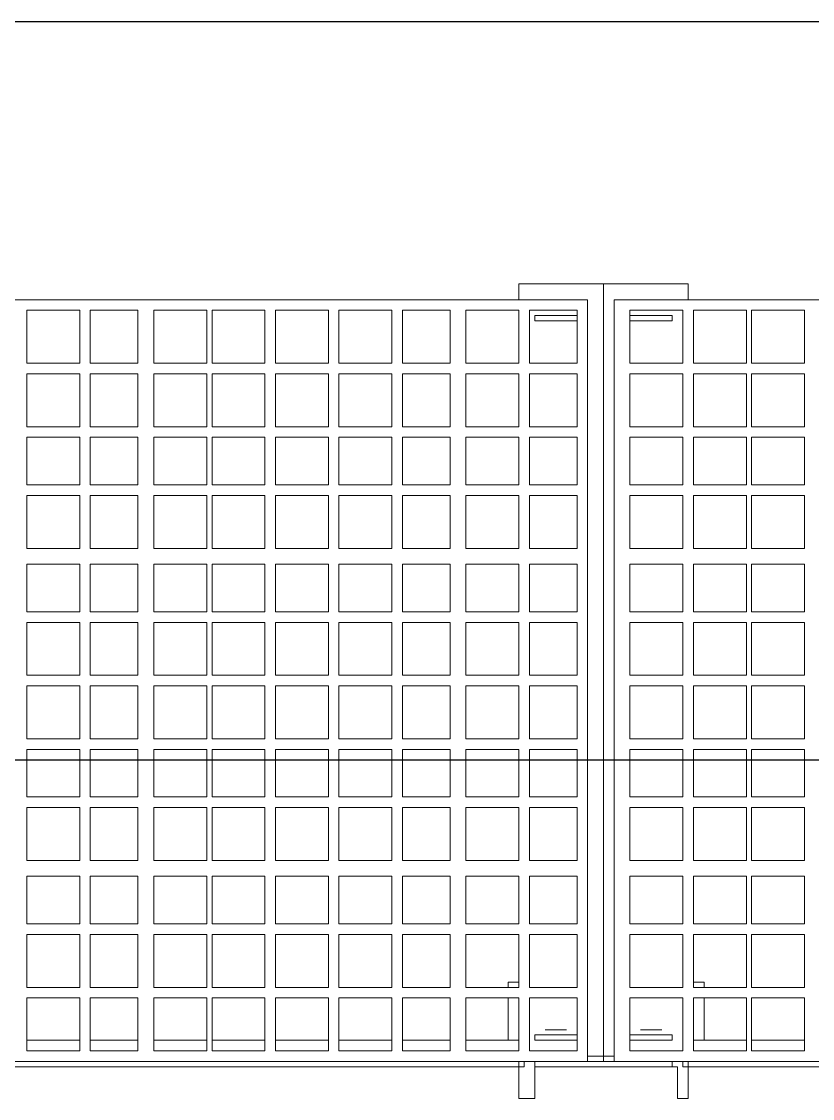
# Model space of a CAD drawing. Header units: metres. Extents: x -13194 to 152406, y -4219 to 19791.
# Drawn here: x 3963.7 to 4011.9, y 681.9 to 747.5 of the extents above; entities that cross this region are included whole.
import ezdxf

# ---------------------------------------------------------------- set-up
doc = ezdxf.new("R2010")
doc.units = ezdxf.units.M
doc.header["$LTSCALE"] = 100
doc.header["$MEASUREMENT"] = 0
doc.layers.get('0').update_dxf_attribs({"color": 9, "lineweight": 9})
doc.layers.add('32-ekipman', color=9, linetype='Continuous', lineweight=9)
doc.layers.add('E-KABLO', color=7, linetype='Continuous', lineweight=30)

# ---------------------------------------------------------------- blocks, each defined once
blk = doc.blocks.new('h')
for points in [[(181818.944, -16359.834), (181819.589, -16359.834)], [(181818.944, -16362.089), (181818.944, -16359.834)], [(181819.589, -16361.767), (181819.589, -16359.834)], [(181828.287, -16359.834), (181829.254, -16359.834)], [(181828.287, -16361.767), (181828.287, -16359.834)], [(181829.254, -16362.089), (181829.254, -16359.834)], [(181823.455, -16362.089), (181761.599, -16362.089)], [(181818.944, -16361.767), (181765.465, -16361.767)], [(181818.944, -16361.767), (181819.266, -16361.767), (181819.266, -16362.089)], [(181828.287, -16361.767), (181819.589, -16361.767)], [(181819.589, -16361.767), (181819.589, -16361.767), (181819.911, -16361.767), (181819.911, -16362.089)], [(181824.099, -16362.089), (181819.911, -16362.089)], [(181823.455, -16408.481), (181823.455, -16362.089)], [(181824.099, -16362.089), (181827.965, -16362.089)], [(181824.099, -16409.447), (181824.099, -16362.089)], [(181824.099, -16409.447), (181824.099, -16362.089)], [(181886.599, -16362.089), (181825.065, -16362.089)], [(181825.065, -16362.089), (181825.065, -16408.481)], [(181828.287, -16361.767), (181828.287, -16361.767), (181828.287, -16361.767), (181828.287, -16362.089), (181827.965, -16362.089)], [(181829.254, -16361.767), (181828.931, -16361.767), (181828.931, -16362.089)], [(181882.411, -16361.767), (181829.254, -16361.767)], [(181815.078, -16362.733), (181811.857, -16362.733)], [(181811.857, -16362.733), (181811.857, -16365.955)], [(181815.078, -16365.955), (181815.078, -16362.733)], [(181818.622, -16362.733), (181815.4, -16362.733)], [(181815.4, -16362.733), (181815.4, -16365.955)], [(181818.622, -16365.955), (181818.622, -16362.733)], [(181822.488, -16362.733), (181819.266, -16362.733)], [(181819.266, -16362.733), (181819.266, -16365.955)], [(181822.488, -16365.955), (181822.488, -16362.733)], [(181825.065, -16362.411), (181823.455, -16362.411)], [(181828.609, -16362.733), (181825.71, -16362.733)], [(181825.71, -16362.733), (181825.71, -16365.955)], [(181828.609, -16365.955), (181828.609, -16362.733)], [(181832.475, -16362.733), (181829.254, -16362.733)], [(181829.254, -16362.733), (181829.254, -16365.955)], [(181832.475, -16365.955), (181832.475, -16362.733)], [(181836.341, -16362.733), (181833.442, -16362.733)], [(181833.442, -16362.733), (181833.442, -16365.955)], [(181836.341, -16365.955), (181836.341, -16362.733)], [(181840.207, -16362.733), (181836.986, -16362.733)], [(181836.986, -16362.733), (181836.986, -16365.955)], [(181840.207, -16365.955), (181840.207, -16362.733)], [(181844.073, -16362.733), (181840.852, -16362.733)], [(181840.852, -16362.733), (181840.852, -16365.955)], [(181844.073, -16365.955), (181844.073, -16362.733)], [(181847.939, -16362.733), (181844.718, -16362.733)], [(181844.718, -16362.733), (181844.718, -16365.955)], [(181847.939, -16365.955), (181847.939, -16362.733)], [(181851.483, -16362.733), (181848.261, -16362.733)], [(181848.261, -16362.733), (181848.261, -16365.955)], [(181851.483, -16365.955), (181851.483, -16362.733)], [(181855.349, -16362.733), (181852.45, -16362.733)], [(181852.45, -16362.733), (181852.45, -16365.955)], [(181855.349, -16365.955), (181855.349, -16362.733)], [(181859.215, -16362.733), (181855.993, -16362.733)], [(181855.993, -16362.733), (181855.993, -16365.955)], [(181859.215, -16365.955), (181859.215, -16362.733)], [(181815.078, -16363.378), (181811.857, -16363.378)], [(181818.622, -16363.378), (181815.4, -16363.378)], [(181817.978, -16365.955), (181817.978, -16363.378)], [(181822.488, -16363.378), (181819.911, -16363.378)], [(181819.911, -16363.7), (181819.911, -16363.378)], [(181821.844, -16363.378), (181820.555, -16363.378)], [(181822.488, -16363.7), (181822.488, -16363.378)], [(181825.71, -16363.378), (181828.287, -16363.378)], [(181825.71, -16363.378), (181825.71, -16363.7)], [(181826.354, -16363.378), (181827.643, -16363.378)], [(181828.287, -16363.378), (181828.287, -16363.7)], [(181832.475, -16363.378), (181829.254, -16363.378)], [(181829.898, -16363.378), (181829.898, -16365.955)], [(181836.341, -16363.378), (181833.442, -16363.378)], [(181840.207, -16363.378), (181836.986, -16363.378)], [(181844.073, -16363.378), (181840.852, -16363.378)], [(181847.939, -16363.378), (181844.718, -16363.378)], [(181851.483, -16363.378), (181848.261, -16363.378)], [(181855.349, -16363.378), (181852.45, -16363.378)], [(181859.215, -16363.378), (181855.993, -16363.378)], [(181822.488, -16363.7), (181819.911, -16363.7)], [(181820.555, -16364.022), (181821.844, -16364.022)], [(181828.287, -16363.7), (181825.71, -16363.7)], [(181827.643, -16364.022), (181826.354, -16364.022)], [(181811.857, -16365.955), (181815.078, -16365.955)], [(181815.4, -16365.955), (181818.622, -16365.955)], [(181819.266, -16365.955), (181822.488, -16365.955)], [(181825.71, -16365.955), (181828.609, -16365.955)], [(181829.254, -16365.955), (181832.475, -16365.955)], [(181833.442, -16365.955), (181836.341, -16365.955)], [(181836.986, -16365.955), (181840.207, -16365.955)], [(181840.852, -16365.955), (181844.073, -16365.955)], [(181844.718, -16365.955), (181847.939, -16365.955)], [(181848.261, -16365.955), (181851.483, -16365.955)], [(181852.45, -16365.955), (181855.349, -16365.955)], [(181855.993, -16365.955), (181859.215, -16365.955)], [(181815.078, -16366.599), (181811.857, -16366.599)], [(181811.857, -16366.599), (181811.857, -16369.821)], [(181815.078, -16369.821), (181815.078, -16366.599)], [(181818.622, -16366.599), (181815.4, -16366.599)], [(181815.4, -16366.599), (181815.4, -16369.821)], [(181817.978, -16366.921), (181817.978, -16366.599)], [(181818.622, -16369.821), (181818.622, -16366.599)], [(181822.488, -16366.599), (181819.266, -16366.599)], [(181819.266, -16366.599), (181819.266, -16369.821)], [(181822.488, -16369.821), (181822.488, -16366.599)], [(181828.609, -16366.599), (181825.71, -16366.599)], [(181825.71, -16366.599), (181825.71, -16369.821)], [(181828.609, -16369.821), (181828.609, -16366.599)], [(181832.475, -16366.599), (181829.254, -16366.599)], [(181829.254, -16366.599), (181829.254, -16369.821)], [(181829.898, -16366.599), (181829.898, -16366.921)], [(181832.475, -16369.821), (181832.475, -16366.599)], [(181836.341, -16366.599), (181833.442, -16366.599)], [(181833.442, -16366.599), (181833.442, -16369.821)], [(181836.341, -16369.821), (181836.341, -16366.599)], [(181840.207, -16366.599), (181836.986, -16366.599)], [(181836.986, -16366.599), (181836.986, -16369.821)], [(181840.207, -16369.821), (181840.207, -16366.599)], [(181844.073, -16366.599), (181840.852, -16366.599)], [(181840.852, -16366.599), (181840.852, -16369.821)], [(181844.073, -16369.821), (181844.073, -16366.599)], [(181847.939, -16366.599), (181844.718, -16366.599)], [(181844.718, -16366.599), (181844.718, -16369.821)], [(181847.939, -16369.821), (181847.939, -16366.599)], [(181851.483, -16366.599), (181848.261, -16366.599)], [(181848.261, -16366.599), (181848.261, -16369.821)], [(181851.483, -16369.821), (181851.483, -16366.599)], [(181855.349, -16366.599), (181852.45, -16366.599)], [(181852.45, -16366.599), (181852.45, -16369.821)], [(181855.349, -16369.821), (181855.349, -16366.599)], [(181859.215, -16366.599), (181855.993, -16366.599)], [(181855.993, -16366.599), (181855.993, -16369.821)], [(181859.215, -16369.821), (181859.215, -16366.599)], [(181818.622, -16366.921), (181817.978, -16366.921)], [(181829.898, -16366.921), (181829.254, -16366.921)], [(181811.857, -16369.821), (181815.078, -16369.821)], [(181815.4, -16369.821), (181818.622, -16369.821)], [(181819.266, -16369.821), (181822.488, -16369.821)], [(181825.71, -16369.821), (181828.609, -16369.821)], [(181829.254, -16369.821), (181832.475, -16369.821)], [(181833.442, -16369.821), (181836.341, -16369.821)], [(181836.986, -16369.821), (181840.207, -16369.821)], [(181840.852, -16369.821), (181844.073, -16369.821)], [(181844.718, -16369.821), (181847.939, -16369.821)], [(181848.261, -16369.821), (181851.483, -16369.821)], [(181852.45, -16369.821), (181855.349, -16369.821)], [(181855.993, -16369.821), (181859.215, -16369.821)], [(181815.078, -16370.465), (181811.857, -16370.465)], [(181811.857, -16370.465), (181811.857, -16373.365)], [(181815.078, -16373.365), (181815.078, -16370.465)], [(181818.622, -16370.465), (181815.4, -16370.465)], [(181815.4, -16370.465), (181815.4, -16373.365)], [(181818.622, -16373.365), (181818.622, -16370.465)], [(181822.488, -16370.465), (181819.266, -16370.465)], [(181819.266, -16370.465), (181819.266, -16373.365)], [(181822.488, -16373.365), (181822.488, -16370.465)], [(181828.609, -16370.465), (181825.71, -16370.465)], [(181825.71, -16370.465), (181825.71, -16373.365)], [(181828.609, -16373.365), (181828.609, -16370.465)], [(181832.475, -16370.465), (181829.254, -16370.465)], [(181829.254, -16370.465), (181829.254, -16373.365)], [(181832.475, -16373.365), (181832.475, -16370.465)], [(181836.341, -16370.465), (181833.442, -16370.465)], [(181833.442, -16370.465), (181833.442, -16373.365)], [(181836.341, -16373.365), (181836.341, -16370.465)], [(181840.207, -16370.465), (181836.986, -16370.465)], [(181836.986, -16370.465), (181836.986, -16373.365)], [(181840.207, -16373.365), (181840.207, -16370.465)], [(181844.073, -16370.465), (181840.852, -16370.465)], [(181840.852, -16370.465), (181840.852, -16373.365)], [(181844.073, -16373.365), (181844.073, -16370.465)], [(181847.939, -16370.465), (181844.718, -16370.465)], [(181844.718, -16370.465), (181844.718, -16373.365)], [(181847.939, -16373.365), (181847.939, -16370.465)], [(181851.483, -16370.465), (181848.261, -16370.465)], [(181848.261, -16370.465), (181848.261, -16373.365)], [(181851.483, -16373.365), (181851.483, -16370.465)], [(181855.349, -16370.465), (181852.45, -16370.465)], [(181852.45, -16370.465), (181852.45, -16373.365)], [(181855.349, -16373.365), (181855.349, -16370.465)], [(181859.215, -16370.465), (181855.993, -16370.465)], [(181855.993, -16370.465), (181855.993, -16373.365)], [(181859.215, -16373.365), (181859.215, -16370.465)], [(181811.857, -16373.365), (181815.078, -16373.365)], [(181815.4, -16373.365), (181818.622, -16373.365)], [(181819.266, -16373.365), (181822.488, -16373.365)], [(181825.71, -16373.365), (181828.609, -16373.365)], [(181829.254, -16373.365), (181832.475, -16373.365)], [(181833.442, -16373.365), (181836.341, -16373.365)], [(181836.986, -16373.365), (181840.207, -16373.365)], [(181840.852, -16373.365), (181844.073, -16373.365)], [(181844.718, -16373.365), (181847.939, -16373.365)], [(181848.261, -16373.365), (181851.483, -16373.365)], [(181852.45, -16373.365), (181855.349, -16373.365)], [(181855.993, -16373.365), (181859.215, -16373.365)], [(181815.078, -16374.331), (181811.857, -16374.331)], [(181811.857, -16374.331), (181811.857, -16377.553)], [(181815.078, -16377.553), (181815.078, -16374.331)], [(181818.622, -16374.331), (181815.4, -16374.331)], [(181815.4, -16374.331), (181815.4, -16377.553)], [(181818.622, -16377.553), (181818.622, -16374.331)], [(181822.488, -16374.331), (181819.266, -16374.331)], [(181819.266, -16374.331), (181819.266, -16377.553)], [(181822.488, -16377.553), (181822.488, -16374.331)], [(181828.609, -16374.331), (181825.71, -16374.331)], [(181825.71, -16374.331), (181825.71, -16377.553)], [(181828.609, -16377.553), (181828.609, -16374.331)], [(181832.475, -16374.331), (181829.254, -16374.331)], [(181829.254, -16374.331), (181829.254, -16377.553)], [(181832.475, -16377.553), (181832.475, -16374.331)], [(181836.341, -16374.331), (181833.442, -16374.331)], [(181833.442, -16374.331), (181833.442, -16377.553)], [(181836.341, -16377.553), (181836.341, -16374.331)], [(181840.207, -16374.331), (181836.986, -16374.331)], [(181836.986, -16374.331), (181836.986, -16377.553)], [(181840.207, -16377.553), (181840.207, -16374.331)], [(181844.073, -16374.331), (181840.852, -16374.331)], [(181840.852, -16374.331), (181840.852, -16377.553)], [(181844.073, -16377.553), (181844.073, -16374.331)], [(181847.939, -16374.331), (181844.718, -16374.331)], [(181844.718, -16374.331), (181844.718, -16377.553)], [(181847.939, -16377.553), (181847.939, -16374.331)], [(181851.483, -16374.331), (181848.261, -16374.331)], [(181848.261, -16374.331), (181848.261, -16377.553)], [(181851.483, -16377.553), (181851.483, -16374.331)], [(181855.349, -16374.331), (181852.45, -16374.331)], [(181852.45, -16374.331), (181852.45, -16377.553)], [(181855.349, -16377.553), (181855.349, -16374.331)], [(181859.215, -16374.331), (181855.993, -16374.331)], [(181855.993, -16374.331), (181855.993, -16377.553)], [(181859.215, -16377.553), (181859.215, -16374.331)], [(181811.857, -16377.553), (181815.078, -16377.553)], [(181815.4, -16377.553), (181818.622, -16377.553)], [(181819.266, -16377.553), (181822.488, -16377.553)], [(181825.71, -16377.553), (181828.609, -16377.553)], [(181829.254, -16377.553), (181832.475, -16377.553)], [(181833.442, -16377.553), (181836.341, -16377.553)], [(181836.986, -16377.553), (181840.207, -16377.553)], [(181840.852, -16377.553), (181844.073, -16377.553)], [(181844.718, -16377.553), (181847.939, -16377.553)], [(181848.261, -16377.553), (181851.483, -16377.553)], [(181852.45, -16377.553), (181855.349, -16377.553)], [(181855.993, -16377.553), (181859.215, -16377.553)], [(181815.078, -16378.197), (181811.857, -16378.197)], [(181811.857, -16378.197), (181811.857, -16381.097)], [(181815.078, -16381.097), (181815.078, -16378.197)], [(181818.622, -16378.197), (181815.4, -16378.197)], [(181815.4, -16378.197), (181815.4, -16381.097)], [(181818.622, -16381.097), (181818.622, -16378.197)], [(181822.488, -16378.197), (181819.266, -16378.197)], [(181819.266, -16378.197), (181819.266, -16381.097)], [(181822.488, -16381.097), (181822.488, -16378.197)], [(181828.609, -16378.197), (181825.71, -16378.197)], [(181825.71, -16378.197), (181825.71, -16381.097)], [(181828.609, -16381.097), (181828.609, -16378.197)], [(181832.475, -16378.197), (181829.254, -16378.197)], [(181829.254, -16378.197), (181829.254, -16381.097)], [(181832.475, -16381.097), (181832.475, -16378.197)], [(181836.341, -16378.197), (181833.442, -16378.197)], [(181833.442, -16378.197), (181833.442, -16381.097)], [(181836.341, -16381.097), (181836.341, -16378.197)], [(181840.207, -16378.197), (181836.986, -16378.197)], [(181836.986, -16378.197), (181836.986, -16381.097)], [(181840.207, -16381.097), (181840.207, -16378.197)], [(181844.073, -16378.197), (181840.852, -16378.197)], [(181840.852, -16378.197), (181840.852, -16381.097)], [(181844.073, -16381.097), (181844.073, -16378.197)], [(181847.939, -16378.197), (181844.718, -16378.197)], [(181844.718, -16378.197), (181844.718, -16381.097)], [(181847.939, -16381.097), (181847.939, -16378.197)], [(181851.483, -16378.197), (181848.261, -16378.197)], [(181848.261, -16378.197), (181848.261, -16381.097)], [(181851.483, -16381.097), (181851.483, -16378.197)], [(181855.349, -16378.197), (181852.45, -16378.197)], [(181852.45, -16378.197), (181852.45, -16381.097)], [(181855.349, -16381.097), (181855.349, -16378.197)], [(181859.215, -16378.197), (181855.993, -16378.197)], [(181855.993, -16378.197), (181855.993, -16381.097)], [(181859.215, -16381.097), (181859.215, -16378.197)], [(181811.857, -16381.097), (181815.078, -16381.097)], [(181815.4, -16381.097), (181818.622, -16381.097)], [(181819.266, -16381.097), (181822.488, -16381.097)], [(181825.71, -16381.097), (181828.609, -16381.097)], [(181829.254, -16381.097), (181832.475, -16381.097)], [(181833.442, -16381.097), (181836.341, -16381.097)], [(181836.986, -16381.097), (181840.207, -16381.097)], [(181840.852, -16381.097), (181844.073, -16381.097)], [(181844.718, -16381.097), (181847.939, -16381.097)], [(181848.261, -16381.097), (181851.483, -16381.097)], [(181852.45, -16381.097), (181855.349, -16381.097)], [(181855.993, -16381.097), (181859.215, -16381.097)], [(181815.078, -16381.741), (181811.857, -16381.741)], [(181811.857, -16381.741), (181811.857, -16384.963)], [(181815.078, -16384.963), (181815.078, -16381.741)], [(181818.622, -16381.741), (181815.4, -16381.741)], [(181815.4, -16381.741), (181815.4, -16384.963)], [(181818.622, -16384.963), (181818.622, -16381.741)], [(181822.488, -16381.741), (181819.266, -16381.741)], [(181819.266, -16381.741), (181819.266, -16384.963)], [(181822.488, -16384.963), (181822.488, -16381.741)], [(181828.609, -16381.741), (181825.71, -16381.741)], [(181825.71, -16381.741), (181825.71, -16384.963)], [(181828.609, -16384.963), (181828.609, -16381.741)], [(181832.475, -16381.741), (181829.254, -16381.741)], [(181829.254, -16381.741), (181829.254, -16384.963)], [(181832.475, -16384.963), (181832.475, -16381.741)], [(181836.341, -16381.741), (181833.442, -16381.741)], [(181833.442, -16381.741), (181833.442, -16384.963)], [(181836.341, -16384.963), (181836.341, -16381.741)], [(181840.207, -16381.741), (181836.986, -16381.741)], [(181836.986, -16381.741), (181836.986, -16384.963)], [(181840.207, -16384.963), (181840.207, -16381.741)], [(181844.073, -16381.741), (181840.852, -16381.741)], [(181840.852, -16381.741), (181840.852, -16384.963)], [(181844.073, -16384.963), (181844.073, -16381.741)], [(181847.939, -16381.741), (181844.718, -16381.741)], [(181844.718, -16381.741), (181844.718, -16384.963)], [(181847.939, -16384.963), (181847.939, -16381.741)], [(181851.483, -16381.741), (181848.261, -16381.741)], [(181848.261, -16381.741), (181848.261, -16384.963)], [(181851.483, -16384.963), (181851.483, -16381.741)], [(181855.349, -16381.741), (181852.45, -16381.741)], [(181852.45, -16381.741), (181852.45, -16384.963)], [(181855.349, -16384.963), (181855.349, -16381.741)], [(181859.215, -16381.741), (181855.993, -16381.741)], [(181855.993, -16381.741), (181855.993, -16384.963)], [(181859.215, -16384.963), (181859.215, -16381.741)], [(181811.857, -16384.963), (181815.078, -16384.963)], [(181815.4, -16384.963), (181818.622, -16384.963)], [(181819.266, -16384.963), (181822.488, -16384.963)], [(181825.71, -16384.963), (181828.609, -16384.963)], [(181829.254, -16384.963), (181832.475, -16384.963)], [(181833.442, -16384.963), (181836.341, -16384.963)], [(181836.986, -16384.963), (181840.207, -16384.963)], [(181840.852, -16384.963), (181844.073, -16384.963)], [(181844.718, -16384.963), (181847.939, -16384.963)], [(181848.261, -16384.963), (181851.483, -16384.963)], [(181852.45, -16384.963), (181855.349, -16384.963)], [(181855.993, -16384.963), (181859.215, -16384.963)], [(181815.078, -16385.607), (181811.857, -16385.607)], [(181811.857, -16385.607), (181811.857, -16388.829)], [(181815.078, -16388.829), (181815.078, -16385.607)], [(181818.622, -16385.607), (181815.4, -16385.607)], [(181815.4, -16385.607), (181815.4, -16388.829)], [(181818.622, -16388.829), (181818.622, -16385.607)], [(181822.488, -16385.607), (181819.266, -16385.607)], [(181819.266, -16385.607), (181819.266, -16388.829)], [(181822.488, -16388.829), (181822.488, -16385.607)], [(181828.609, -16385.607), (181825.71, -16385.607)], [(181825.71, -16385.607), (181825.71, -16388.829)], [(181828.609, -16388.829), (181828.609, -16385.607)], [(181832.475, -16385.607), (181829.254, -16385.607)], [(181829.254, -16385.607), (181829.254, -16388.829)], [(181832.475, -16388.829), (181832.475, -16385.607)], [(181836.341, -16385.607), (181833.442, -16385.607)], [(181833.442, -16385.607), (181833.442, -16388.829)], [(181836.341, -16388.829), (181836.341, -16385.607)], [(181840.207, -16385.607), (181836.986, -16385.607)], [(181836.986, -16385.607), (181836.986, -16388.829)], [(181840.207, -16388.829), (181840.207, -16385.607)], [(181844.073, -16385.607), (181840.852, -16385.607)], [(181840.852, -16385.607), (181840.852, -16388.829)], [(181844.073, -16388.829), (181844.073, -16385.607)], [(181847.939, -16385.607), (181844.718, -16385.607)], [(181844.718, -16385.607), (181844.718, -16388.829)], [(181847.939, -16388.829), (181847.939, -16385.607)], [(181851.483, -16385.607), (181848.261, -16385.607)], [(181848.261, -16385.607), (181848.261, -16388.829)], [(181851.483, -16388.829), (181851.483, -16385.607)], [(181855.349, -16385.607), (181852.45, -16385.607)], [(181852.45, -16385.607), (181852.45, -16388.829)], [(181855.349, -16388.829), (181855.349, -16385.607)], [(181859.215, -16385.607), (181855.993, -16385.607)], [(181855.993, -16385.607), (181855.993, -16388.829)], [(181859.215, -16388.829), (181859.215, -16385.607)], [(181811.857, -16388.829), (181815.078, -16388.829)], [(181815.4, -16388.829), (181818.622, -16388.829)], [(181819.266, -16388.829), (181822.488, -16388.829)], [(181825.71, -16388.829), (181828.609, -16388.829)], [(181829.254, -16388.829), (181832.475, -16388.829)], [(181833.442, -16388.829), (181836.341, -16388.829)], [(181836.986, -16388.829), (181840.207, -16388.829)], [(181840.852, -16388.829), (181844.073, -16388.829)], [(181844.718, -16388.829), (181847.939, -16388.829)], [(181848.261, -16388.829), (181851.483, -16388.829)], [(181852.45, -16388.829), (181855.349, -16388.829)], [(181855.993, -16388.829), (181859.215, -16388.829)], [(181815.078, -16389.473), (181811.857, -16389.473)], [(181811.857, -16389.473), (181811.857, -16392.373)], [(181815.078, -16392.373), (181815.078, -16389.473)], [(181818.622, -16389.473), (181815.4, -16389.473)], [(181815.4, -16389.473), (181815.4, -16392.373)], [(181818.622, -16392.373), (181818.622, -16389.473)], [(181822.488, -16389.473), (181819.266, -16389.473)], [(181819.266, -16389.473), (181819.266, -16392.373)], [(181822.488, -16392.373), (181822.488, -16389.473)], [(181828.609, -16389.473), (181825.71, -16389.473)], [(181825.71, -16389.473), (181825.71, -16392.373)], [(181828.609, -16392.373), (181828.609, -16389.473)], [(181832.475, -16389.473), (181829.254, -16389.473)], [(181829.254, -16389.473), (181829.254, -16392.373)], [(181832.475, -16392.373), (181832.475, -16389.473)], [(181836.341, -16389.473), (181833.442, -16389.473)], [(181833.442, -16389.473), (181833.442, -16392.373)], [(181836.341, -16392.373), (181836.341, -16389.473)], [(181840.207, -16389.473), (181836.986, -16389.473)], [(181836.986, -16389.473), (181836.986, -16392.373)], [(181840.207, -16392.373), (181840.207, -16389.473)], [(181844.073, -16389.473), (181840.852, -16389.473)], [(181840.852, -16389.473), (181840.852, -16392.373)], [(181844.073, -16392.373), (181844.073, -16389.473)], [(181847.939, -16389.473), (181844.718, -16389.473)], [(181844.718, -16389.473), (181844.718, -16392.373)], [(181847.939, -16392.373), (181847.939, -16389.473)], [(181851.483, -16389.473), (181848.261, -16389.473)], [(181848.261, -16389.473), (181848.261, -16392.373)], [(181851.483, -16392.373), (181851.483, -16389.473)], [(181855.349, -16389.473), (181852.45, -16389.473)], [(181852.45, -16389.473), (181852.45, -16392.373)], [(181855.349, -16392.373), (181855.349, -16389.473)], [(181859.215, -16389.473), (181855.993, -16389.473)], [(181855.993, -16389.473), (181855.993, -16392.373)], [(181859.215, -16392.373), (181859.215, -16389.473)], [(181811.857, -16392.373), (181815.078, -16392.373)], [(181815.4, -16392.373), (181818.622, -16392.373)], [(181819.266, -16392.373), (181822.488, -16392.373)], [(181825.71, -16392.373), (181828.609, -16392.373)], [(181829.254, -16392.373), (181832.475, -16392.373)], [(181833.442, -16392.373), (181836.341, -16392.373)], [(181836.986, -16392.373), (181840.207, -16392.373)], [(181840.852, -16392.373), (181844.073, -16392.373)], [(181844.718, -16392.373), (181847.939, -16392.373)], [(181848.261, -16392.373), (181851.483, -16392.373)], [(181852.45, -16392.373), (181855.349, -16392.373)], [(181855.993, -16392.373), (181859.215, -16392.373)], [(181815.078, -16393.339), (181811.857, -16393.339)], [(181811.857, -16393.339), (181811.857, -16396.561)], [(181815.078, -16396.561), (181815.078, -16393.339)], [(181818.622, -16393.339), (181815.4, -16393.339)], [(181815.4, -16393.339), (181815.4, -16396.561)], [(181818.622, -16396.561), (181818.622, -16393.339)], [(181822.488, -16393.339), (181819.266, -16393.339)], [(181819.266, -16393.339), (181819.266, -16396.561)], [(181822.488, -16396.561), (181822.488, -16393.339)], [(181828.609, -16393.339), (181825.71, -16393.339)], [(181825.71, -16393.339), (181825.71, -16396.561)], [(181828.609, -16396.561), (181828.609, -16393.339)], [(181832.475, -16393.339), (181829.254, -16393.339)], [(181829.254, -16393.339), (181829.254, -16396.561)], [(181832.475, -16396.561), (181832.475, -16393.339)], [(181836.341, -16393.339), (181833.442, -16393.339)], [(181833.442, -16393.339), (181833.442, -16396.561)], [(181836.341, -16396.561), (181836.341, -16393.339)], [(181840.207, -16393.339), (181836.986, -16393.339)], [(181836.986, -16393.339), (181836.986, -16396.561)], [(181840.207, -16396.561), (181840.207, -16393.339)], [(181844.073, -16393.339), (181840.852, -16393.339)], [(181840.852, -16393.339), (181840.852, -16396.561)], [(181844.073, -16396.561), (181844.073, -16393.339)], [(181847.939, -16393.339), (181844.718, -16393.339)], [(181844.718, -16393.339), (181844.718, -16396.561)], [(181847.939, -16396.561), (181847.939, -16393.339)], [(181851.483, -16393.339), (181848.261, -16393.339)], [(181848.261, -16393.339), (181848.261, -16396.561)], [(181851.483, -16396.561), (181851.483, -16393.339)], [(181855.349, -16393.339), (181852.45, -16393.339)], [(181852.45, -16393.339), (181852.45, -16396.561)], [(181855.349, -16396.561), (181855.349, -16393.339)], [(181859.215, -16393.339), (181855.993, -16393.339)], [(181855.993, -16393.339), (181855.993, -16396.561)], [(181859.215, -16396.561), (181859.215, -16393.339)], [(181811.857, -16396.561), (181815.078, -16396.561)], [(181815.4, -16396.561), (181818.622, -16396.561)], [(181819.266, -16396.561), (181822.488, -16396.561)], [(181825.71, -16396.561), (181828.609, -16396.561)], [(181829.254, -16396.561), (181832.475, -16396.561)], [(181833.442, -16396.561), (181836.341, -16396.561)], [(181836.986, -16396.561), (181840.207, -16396.561)], [(181840.852, -16396.561), (181844.073, -16396.561)], [(181844.718, -16396.561), (181847.939, -16396.561)], [(181848.261, -16396.561), (181851.483, -16396.561)], [(181852.45, -16396.561), (181855.349, -16396.561)], [(181855.993, -16396.561), (181859.215, -16396.561)], [(181815.078, -16397.205), (181811.857, -16397.205)], [(181811.857, -16397.205), (181811.857, -16400.105)], [(181815.078, -16400.105), (181815.078, -16397.205)], [(181818.622, -16397.205), (181815.4, -16397.205)], [(181815.4, -16397.205), (181815.4, -16400.105)], [(181818.622, -16400.105), (181818.622, -16397.205)], [(181822.488, -16397.205), (181819.266, -16397.205)], [(181819.266, -16397.205), (181819.266, -16400.105)], [(181822.488, -16400.105), (181822.488, -16397.205)], [(181828.609, -16397.205), (181825.71, -16397.205)], [(181825.71, -16397.205), (181825.71, -16400.105)], [(181828.609, -16400.105), (181828.609, -16397.205)], [(181832.475, -16397.205), (181829.254, -16397.205)], [(181829.254, -16397.205), (181829.254, -16400.105)], [(181832.475, -16400.105), (181832.475, -16397.205)], [(181836.341, -16397.205), (181833.442, -16397.205)], [(181833.442, -16397.205), (181833.442, -16400.105)], [(181836.341, -16400.105), (181836.341, -16397.205)], [(181840.207, -16397.205), (181836.986, -16397.205)], [(181836.986, -16397.205), (181836.986, -16400.105)], [(181840.207, -16400.105), (181840.207, -16397.205)], [(181844.073, -16397.205), (181840.852, -16397.205)], [(181840.852, -16397.205), (181840.852, -16400.105)], [(181844.073, -16400.105), (181844.073, -16397.205)], [(181847.939, -16397.205), (181844.718, -16397.205)], [(181844.718, -16397.205), (181844.718, -16400.105)], [(181847.939, -16400.105), (181847.939, -16397.205)], [(181851.483, -16397.205), (181848.261, -16397.205)], [(181848.261, -16397.205), (181848.261, -16400.105)], [(181851.483, -16400.105), (181851.483, -16397.205)], [(181855.349, -16397.205), (181852.45, -16397.205)], [(181852.45, -16397.205), (181852.45, -16400.105)], [(181855.349, -16400.105), (181855.349, -16397.205)], [(181859.215, -16397.205), (181855.993, -16397.205)], [(181855.993, -16397.205), (181855.993, -16400.105)], [(181859.215, -16400.105), (181859.215, -16397.205)], [(181811.857, -16400.105), (181815.078, -16400.105)], [(181815.4, -16400.105), (181818.622, -16400.105)], [(181819.266, -16400.105), (181822.488, -16400.105)], [(181825.71, -16400.105), (181828.609, -16400.105)], [(181829.254, -16400.105), (181832.475, -16400.105)], [(181833.442, -16400.105), (181836.341, -16400.105)], [(181836.986, -16400.105), (181840.207, -16400.105)], [(181840.852, -16400.105), (181844.073, -16400.105)], [(181844.718, -16400.105), (181847.939, -16400.105)], [(181848.261, -16400.105), (181851.483, -16400.105)], [(181852.45, -16400.105), (181855.349, -16400.105)], [(181855.993, -16400.105), (181859.215, -16400.105)], [(181815.078, -16400.749), (181811.857, -16400.749)], [(181811.857, -16400.749), (181811.857, -16403.971)], [(181815.078, -16403.971), (181815.078, -16400.749)], [(181818.622, -16400.749), (181815.4, -16400.749)], [(181815.4, -16400.749), (181815.4, -16403.971)], [(181818.622, -16403.971), (181818.622, -16400.749)], [(181822.488, -16400.749), (181819.266, -16400.749)], [(181819.266, -16400.749), (181819.266, -16403.971)], [(181822.488, -16403.971), (181822.488, -16400.749)], [(181828.609, -16400.749), (181825.71, -16400.749)], [(181825.71, -16400.749), (181825.71, -16403.971)], [(181828.609, -16403.971), (181828.609, -16400.749)], [(181832.475, -16400.749), (181829.254, -16400.749)], [(181829.254, -16400.749), (181829.254, -16403.971)], [(181832.475, -16403.971), (181832.475, -16400.749)], [(181836.341, -16400.749), (181833.442, -16400.749)], [(181833.442, -16400.749), (181833.442, -16403.971)], [(181836.341, -16403.971), (181836.341, -16400.749)], [(181840.207, -16400.749), (181836.986, -16400.749)], [(181836.986, -16400.749), (181836.986, -16403.971)], [(181840.207, -16403.971), (181840.207, -16400.749)], [(181844.073, -16400.749), (181840.852, -16400.749)], [(181840.852, -16400.749), (181840.852, -16403.971)], [(181844.073, -16403.971), (181844.073, -16400.749)], [(181847.939, -16400.749), (181844.718, -16400.749)], [(181844.718, -16400.749), (181844.718, -16403.971)], [(181847.939, -16403.971), (181847.939, -16400.749)], [(181851.483, -16400.749), (181848.261, -16400.749)], [(181848.261, -16400.749), (181848.261, -16403.971)], [(181851.483, -16403.971), (181851.483, -16400.749)], [(181855.349, -16400.749), (181852.45, -16400.749)], [(181852.45, -16400.749), (181852.45, -16403.971)], [(181855.349, -16403.971), (181855.349, -16400.749)], [(181859.215, -16400.749), (181855.993, -16400.749)], [(181855.993, -16400.749), (181855.993, -16403.971)], [(181859.215, -16403.971), (181859.215, -16400.749)], [(181811.857, -16403.971), (181815.078, -16403.971)], [(181815.4, -16403.971), (181818.622, -16403.971)], [(181819.266, -16403.971), (181822.488, -16403.971)], [(181825.71, -16403.971), (181828.609, -16403.971)], [(181829.254, -16403.971), (181832.475, -16403.971)], [(181833.442, -16403.971), (181836.341, -16403.971)], [(181836.986, -16403.971), (181840.207, -16403.971)], [(181840.852, -16403.971), (181844.073, -16403.971)], [(181844.718, -16403.971), (181847.939, -16403.971)], [(181848.261, -16403.971), (181851.483, -16403.971)], [(181852.45, -16403.971), (181855.349, -16403.971)], [(181855.993, -16403.971), (181859.215, -16403.971)], [(181815.078, -16404.615), (181811.857, -16404.615)], [(181811.857, -16404.615), (181811.857, -16407.837)], [(181815.078, -16407.837), (181815.078, -16404.615)], [(181818.622, -16404.615), (181815.4, -16404.615)], [(181815.4, -16404.615), (181815.4, -16407.837)], [(181818.622, -16407.837), (181818.622, -16404.615)], [(181822.488, -16404.615), (181819.266, -16404.615)], [(181819.266, -16404.615), (181819.266, -16407.837)], [(181822.488, -16407.837), (181822.488, -16404.615)], [(181828.609, -16404.615), (181825.71, -16404.615)], [(181825.71, -16404.615), (181825.71, -16407.837)], [(181828.609, -16407.837), (181828.609, -16404.615)], [(181832.475, -16404.615), (181829.254, -16404.615)], [(181829.254, -16404.615), (181829.254, -16407.837)], [(181832.475, -16407.837), (181832.475, -16404.615)], [(181836.341, -16404.615), (181833.442, -16404.615)], [(181833.442, -16404.615), (181833.442, -16407.837)], [(181836.341, -16407.837), (181836.341, -16404.615)], [(181840.207, -16404.615), (181836.986, -16404.615)], [(181836.986, -16404.615), (181836.986, -16407.837)], [(181840.207, -16407.837), (181840.207, -16404.615)], [(181844.073, -16404.615), (181840.852, -16404.615)], [(181840.852, -16404.615), (181840.852, -16407.837)], [(181844.073, -16407.837), (181844.073, -16404.615)], [(181847.939, -16404.615), (181844.718, -16404.615)], [(181844.718, -16404.615), (181844.718, -16407.837)], [(181847.939, -16407.837), (181847.939, -16404.615)], [(181851.483, -16404.615), (181848.261, -16404.615)], [(181848.261, -16404.615), (181848.261, -16407.837)], [(181851.483, -16407.837), (181851.483, -16404.615)], [(181855.349, -16404.615), (181852.45, -16404.615)], [(181852.45, -16404.615), (181852.45, -16407.837)], [(181855.349, -16407.837), (181855.349, -16404.615)], [(181859.215, -16404.615), (181855.993, -16404.615)], [(181855.993, -16404.615), (181855.993, -16407.837)], [(181859.215, -16407.837), (181859.215, -16404.615)], [(181822.488, -16407.192), (181819.911, -16407.192)], [(181819.911, -16407.514), (181819.911, -16407.192)], [(181821.844, -16407.192), (181820.555, -16407.192)], [(181822.488, -16407.514), (181822.488, -16407.192)], [(181825.71, -16407.192), (181828.287, -16407.192)], [(181825.71, -16407.192), (181825.71, -16407.514)], [(181826.354, -16407.192), (181827.643, -16407.192)], [(181828.287, -16407.192), (181828.287, -16407.514)], [(181811.857, -16407.837), (181815.078, -16407.837)], [(181815.4, -16407.837), (181818.622, -16407.837)], [(181819.266, -16407.837), (181822.488, -16407.837)], [(181822.488, -16407.514), (181819.911, -16407.514)], [(181820.555, -16407.837), (181821.844, -16407.837)], [(181828.287, -16407.514), (181825.71, -16407.514)], [(181825.71, -16407.837), (181828.609, -16407.837)], [(181827.643, -16407.837), (181826.354, -16407.837)], [(181829.254, -16407.837), (181832.475, -16407.837)], [(181833.442, -16407.837), (181836.341, -16407.837)], [(181836.986, -16407.837), (181840.207, -16407.837)], [(181840.852, -16407.837), (181844.073, -16407.837)], [(181844.718, -16407.837), (181847.939, -16407.837)], [(181848.261, -16407.837), (181851.483, -16407.837)], [(181852.45, -16407.837), (181855.349, -16407.837)], [(181855.993, -16407.837), (181859.215, -16407.837)], [(181761.599, -16408.481), (181823.455, -16408.481)], [(181818.944, -16409.447), (181818.944, -16408.481)], [(181825.065, -16408.481), (181886.599, -16408.481)], [(181829.254, -16408.481), (181829.254, -16409.447)], [(181829.254, -16409.447), (181818.944, -16409.447)]]:
    blk.add_lwpolyline(points)
blk = doc.blocks.new('2.bod.Mimari')
at = {"layer": '32-ekipman', "ltscale": 2, "rotation": 180}
blk.add_blockref('h', (185823.255, -24307.965), dxfattribs=at)

msp = doc.modelspace()

# ---------------------------------------------------------------- linework, layer by layer
at = {"layer": 'E-KABLO', "color": 3}
msp.add_line((3627.25, 747.459), (4367.879, 747.459), dxfattribs=at)
at = {"layer": 'E-KABLO', "color": 2}
msp.add_line((3627.25, 702.498), (4391.303, 702.498), dxfattribs=at)

# ---------------------------------------------------------------- block references
msp.add_blockref('2.bod.Mimari', (0, 8630))

doc.saveas('drawing.dxf')
